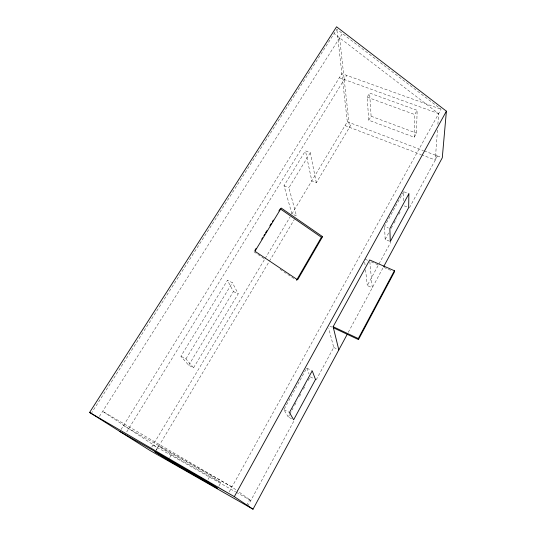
<?xml version="1.0" encoding="UTF-8"?>
<svg xmlns="http://www.w3.org/2000/svg" width="536" height="536" viewBox="0 0 536 536"><rect width="100%" height="100%" fill="white"/><g stroke="black" fill="none" stroke-linecap="round" stroke-linejoin="round"><path stroke-width="0.4" stroke-dasharray="2.68 2.01" d="M403.608 200.678L403.628 191.694L407.373 193.195M414.187 137.236L414.75 114.55L417.149 110.322L369.626 93.063L367.167 97.17L368.755 120.205L414.187 137.236L416.479 133.149L417.149 110.322M437.463 130.054L435.279 160.009L422.02 154.951M437.885 124.305L438.662 113.625L334.082 33.594M348.266 332.347L383.354 267.203M246.587 505.421L249.696 499.693M435.487 157.162L437.691 153.095M247.746 506.198L293.875 421.041M316.2 379.83L333.74 347.455L328.729 328.36M378.001 264.817L369.793 261.246L372.286 287.765L367.281 285.534L390.744 242.225M409.437 207.72L437.47 155.963M291.624 418.763L288.281 417.021L289.474 414.831M289.875 414.1L293.058 408.251M294.653 405.33L297.045 400.948M299.436 396.566L301.031 393.638M303.423 389.257L305.808 384.875M308.2 380.493L309.795 377.565M389.551 241.227L385.163 239.371L389.17 232.021M391.173 228.349L392.379 226.145M393.98 223.21L396.379 218.802M398.784 214.393L400.385 211.452M288.281 417.021L283.899 409.645L306.726 368.098L311.537 370.477M403.628 191.694L384.56 226.42L388.339 227.994M229.227 491.901L441.074 109.27L336.843 29.272L91.683 412.774M218.795 486.253L220.825 482.635L210.367 475.332L158.455 445.965L156.11 449.885M208.055 479.405L210.367 475.332M169.791 457.456L171.44 454.662L158.455 445.965M368.755 120.205L371.1 116.232L369.626 93.063M156.19 450.428L268.992 261.856M269.42 261.132L294.324 219.499M316.334 182.716L310.284 152.767L305.446 150.844L311.798 180.853L316.334 182.716L351.77 123.474M151.775 447.037L264.724 259.163M265.153 258.446L290.177 216.819M310.284 152.767L288.891 187.774L296.475 215.914L291.906 213.951L347.315 121.779L336.843 29.272M193.576 367.756L238.219 293.835L232.423 282.693L227.452 280.348L180.86 356.279L188.679 365.21L193.576 367.756L185.918 358.892L180.86 356.279M188.679 365.21L233.408 291.544L227.452 280.348M185.918 358.892L232.423 282.693M291.906 213.951L284.013 185.731L305.446 150.844M126.751 431.882L346.752 75.402M121.042 429.524L341.868 73.646L441.074 109.27M99.395 416.472L342.383 33.527M339.328 77.733L438.662 113.625M367.167 97.17L414.75 114.55M371.1 116.232L416.479 133.149M347.315 121.779L423.447 150.643M424.231 150.938L441.597 157.524M345.017 125.605L421.242 154.656M404.318 205.871L407.213 207.043M284.013 185.731L288.891 187.774M365.063 259.19L367.763 260.362M383.977 267.417L392.185 270.988M329.955 326.156L332.019 327.127M233.408 291.544L238.219 293.835M333.74 347.455L337.365 349.197M310.197 376.835L314.176 378.818M283.899 409.645L288.757 412.164M123.468 425.611L231.961 486.956L236.557 490.259M171.44 454.662L220.825 482.635M152.968 445.048L235.565 491.86M236.289 492.269L250.828 500.51L237.214 490.728M231.961 486.956L102.644 411.347L157.778 447.774M254.01 251.833L264.978 259.176M280.06 269.28L293.768 278.459M306.726 368.098L309.038 373.92M339.636 37.848L349.479 127.307M364.748 262.225L365.11 265.555M365.565 269.715L367.281 285.534M384.593 227.224L385.163 239.371"/><path stroke-width="0.8" d="M347.087 334.544L253.019 509.2L149.785 450.347L89.606 412.452L336.561 26.8L446.394 111.18L442.287 157.785L383.749 266.466M333.392 327.771L358.47 339.59L358.303 338.558L394.396 270.72L369.673 259.973L333.131 326.705L338.819 349.894M358.47 339.59L394.422 271.966L394.396 270.72M446.394 111.18L234.319 496.658L253.019 509.2M296.515 280.295L321.412 237.274L322.578 236.651L281.226 208.075L254.948 251.257L297.607 279.832L322.578 236.651M168.143 460.25L154.938 451.841L206.903 481.435L217.583 488.423L168.143 460.25L168.967 458.856M254.875 250.426L256.161 248.309M261.742 239.143L262.6 237.729M263.893 235.619L264.75 234.205M265.608 232.798L266.895 230.681M269.903 225.743L271.189 223.626M272.476 221.515L273.333 220.102M278.921 210.936L279.779 209.522M333.131 326.705L358.303 338.558M119.823 431.48L234.319 496.658L89.606 412.452M280.207 208.819L321.412 237.274M408.874 193.791L408.66 207.633L390.282 241.535L389.853 228.631L408.874 193.791M315.503 379.475L293.634 419.809L289.453 412.519L312.227 370.818L315.503 379.475"/></g></svg>
